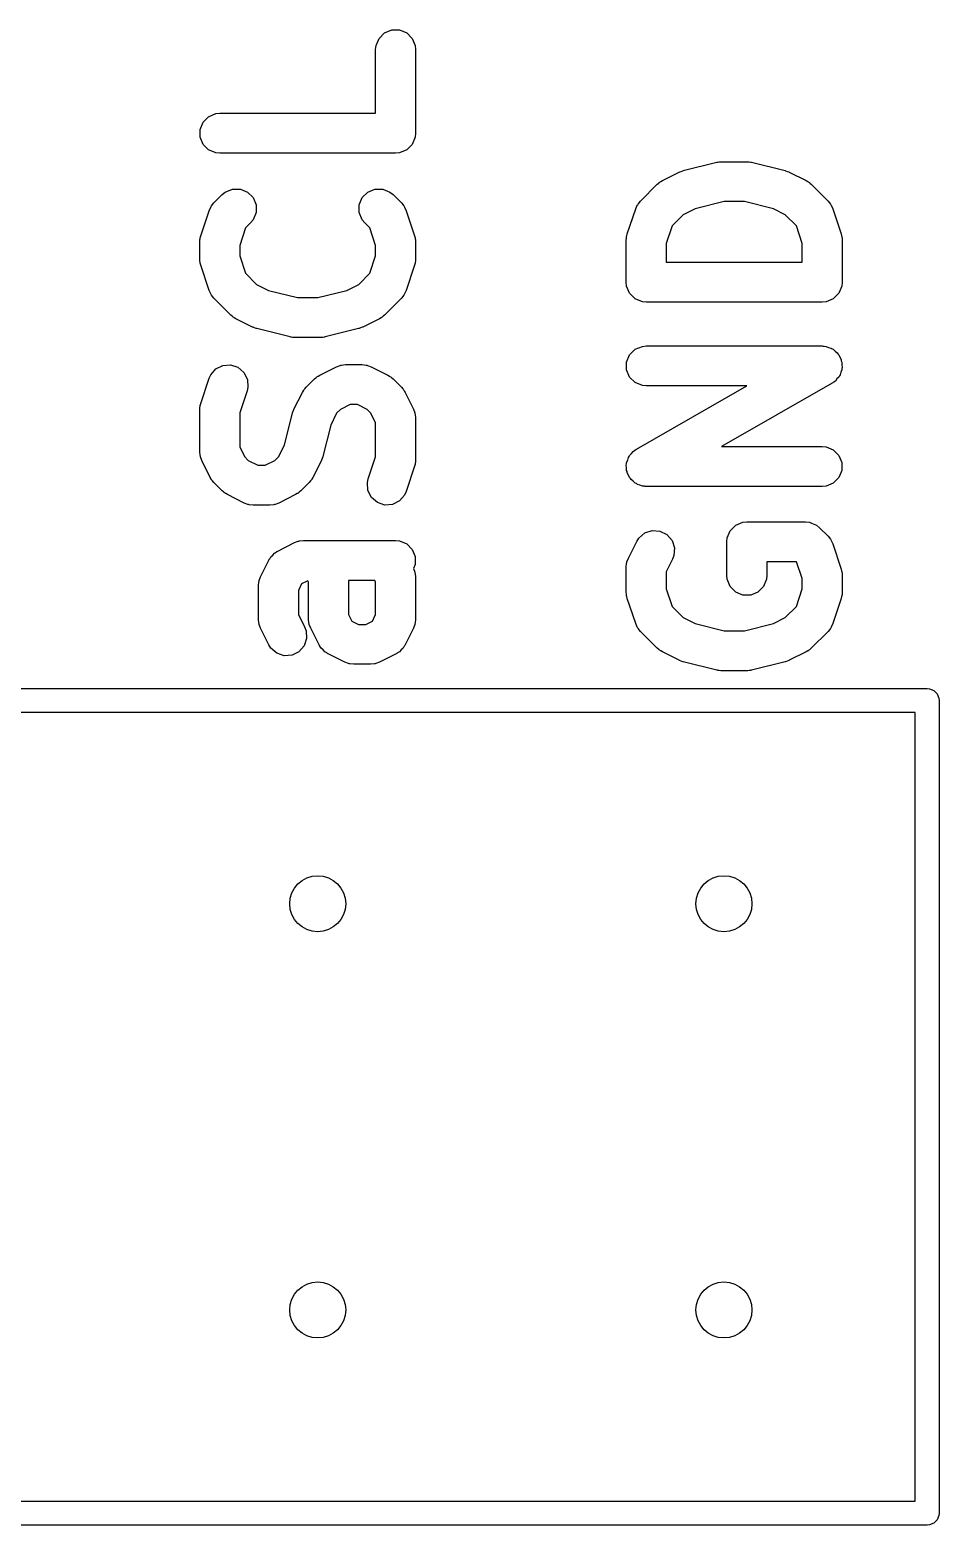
# Model space of a CAD drawing. Header units: inches. Extents: x -2.18 to 1.75, y 0.48 to 2.79.
# Drawn here: x -0.9408 to -0.717, y 0.482 to 0.8501 of the extents above; entities that cross this region are included whole.
import ezdxf

# ---------------------------------------------------------------- set-up
doc = ezdxf.new("R2010")
doc.units = ezdxf.units.IN
doc.header["$MEASUREMENT"] = 0
doc.layers.add('BLACK', color=250, linetype='CONTINUOUS')

msp = doc.modelspace()

# ---------------------------------------------------------------- linework, layer by layer
at = {"layer": 'BLACK', "linetype": 'CONTINUOUS'}
for p, q in [((-0.85564, 0.84623), (-0.8549, 0.84801)), ((-0.8549, 0.84801), (-0.85355, 0.84936)), ((-0.85355, 0.84936), (-0.85177, 0.8501)), ((-0.85177, 0.8501), (-0.84985, 0.8501)), ((-0.84985, 0.8501), (-0.84808, 0.84936)), ((-0.84808, 0.84936), (-0.84672, 0.84801)), ((-0.84672, 0.84801), (-0.84599, 0.84623)), ((-0.85573, 0.84527), (-0.85564, 0.84623)), ((-0.85573, 0.82957), (-0.85573, 0.84527)), ((-0.84599, 0.84623), (-0.84589, 0.84527)), ((-0.84589, 0.84527), (-0.84589, 0.82465)), ((-0.89821, 0.82738), (-0.89685, 0.82874)), ((-0.89685, 0.82874), (-0.89508, 0.82948)), ((-0.89508, 0.82948), (-0.89412, 0.82957)), ((-0.89412, 0.82957), (-0.85573, 0.82957)), ((-0.89895, 0.82561), (-0.89821, 0.82738)), ((-0.89895, 0.82369), (-0.89895, 0.82561)), ((-0.84589, 0.82465), (-0.84599, 0.82369)), ((-0.89821, 0.82192), (-0.89895, 0.82369)), ((-0.89685, 0.82056), (-0.89821, 0.82192)), ((-0.84672, 0.82192), (-0.84808, 0.82056)), ((-0.84599, 0.82369), (-0.84672, 0.82192)), ((-0.89508, 0.81982), (-0.89685, 0.82056)), ((-0.89412, 0.81973), (-0.89508, 0.81982)), ((-0.85081, 0.81973), (-0.89412, 0.81973)), ((-0.84985, 0.81982), (-0.85081, 0.81973)), ((-0.84808, 0.82056), (-0.84985, 0.81982)), ((-0.78, 0.81545), (-0.77175, 0.81752)), ((-0.77175, 0.81752), (-0.77159, 0.81754)), ((-0.77159, 0.81754), (-0.77152, 0.81757)), ((-0.77152, 0.81757), (-0.77116, 0.81761)), ((-0.77116, 0.81761), (-0.7708, 0.81766)), ((-0.7708, 0.81766), (-0.77073, 0.81765)), ((-0.77073, 0.81765), (-0.77056, 0.81766)), ((-0.77056, 0.81766), (-0.76437, 0.81766)), ((-0.76437, 0.81766), (-0.7642, 0.81765)), ((-0.7642, 0.81765), (-0.76413, 0.81766)), ((-0.76413, 0.81766), (-0.76377, 0.81761)), ((-0.76377, 0.81761), (-0.76341, 0.81757)), ((-0.76341, 0.81757), (-0.76334, 0.81754)), ((-0.76334, 0.81754), (-0.76318, 0.81752)), ((-0.76318, 0.81752), (-0.75493, 0.81545)), ((-0.78513, 0.81302), (-0.78101, 0.81508)), ((-0.78101, 0.81508), (-0.78094, 0.81511)), ((-0.78094, 0.81511), (-0.78091, 0.81513)), ((-0.78091, 0.81513), (-0.78051, 0.81527)), ((-0.78051, 0.81527), (-0.78011, 0.81543)), ((-0.78011, 0.81543), (-0.78007, 0.81543)), ((-0.78007, 0.81543), (-0.78, 0.81545)), ((-0.75493, 0.81545), (-0.75486, 0.81543)), ((-0.75486, 0.81543), (-0.75482, 0.81543)), ((-0.75482, 0.81543), (-0.75442, 0.81527)), ((-0.75442, 0.81527), (-0.75402, 0.81513)), ((-0.75402, 0.81513), (-0.75399, 0.81511)), ((-0.75399, 0.81511), (-0.75392, 0.81508)), ((-0.75392, 0.81508), (-0.7498, 0.81302)), ((-0.89347, 0.80957), (-0.89273, 0.81018)), ((-0.89273, 0.81018), (-0.89095, 0.81092)), ((-0.89095, 0.81092), (-0.88903, 0.81092)), ((-0.88903, 0.81092), (-0.88726, 0.81018)), ((-0.88726, 0.81018), (-0.8859, 0.80882)), ((-0.85903, 0.80882), (-0.85767, 0.81018)), ((-0.85767, 0.81018), (-0.8559, 0.81092)), ((-0.8559, 0.81092), (-0.85398, 0.81092)), ((-0.85398, 0.81092), (-0.8522, 0.81018)), ((-0.8522, 0.81018), (-0.85146, 0.80957)), ((-0.79054, 0.80797), (-0.78641, 0.8121)), ((-0.78641, 0.8121), (-0.78603, 0.81241)), ((-0.78603, 0.81241), (-0.78595, 0.81251)), ((-0.78595, 0.81251), (-0.7858, 0.8126)), ((-0.7858, 0.8126), (-0.78567, 0.81271)), ((-0.78567, 0.81271), (-0.78555, 0.81276)), ((-0.78555, 0.81276), (-0.78513, 0.81302)), ((-0.7498, 0.81302), (-0.74938, 0.81276)), ((-0.74938, 0.81276), (-0.74926, 0.81271)), ((-0.74926, 0.81271), (-0.74913, 0.8126)), ((-0.74913, 0.8126), (-0.74898, 0.81251)), ((-0.74898, 0.81251), (-0.7489, 0.81241)), ((-0.7489, 0.81241), (-0.74852, 0.8121)), ((-0.74852, 0.8121), (-0.74439, 0.80797)), ((-0.89673, 0.80558), (-0.89633, 0.80646)), ((-0.89633, 0.80646), (-0.89622, 0.8066)), ((-0.89622, 0.8066), (-0.89615, 0.80676)), ((-0.89615, 0.80676), (-0.89554, 0.80751)), ((-0.89554, 0.80751), (-0.89347, 0.80957)), ((-0.8859, 0.80882), (-0.88517, 0.80705)), ((-0.88517, 0.80705), (-0.88517, 0.80513)), ((-0.85976, 0.80705), (-0.85903, 0.80882)), ((-0.85976, 0.80513), (-0.85976, 0.80705)), ((-0.85146, 0.80957), (-0.84939, 0.80751)), ((-0.84939, 0.80751), (-0.84878, 0.80676)), ((-0.84878, 0.80676), (-0.84871, 0.8066)), ((-0.84871, 0.8066), (-0.8486, 0.80646)), ((-0.8486, 0.80646), (-0.84821, 0.80558)), ((-0.79379, 0.79986), (-0.79173, 0.80605)), ((-0.79173, 0.80605), (-0.79133, 0.80693)), ((-0.79133, 0.80693), (-0.79122, 0.80706)), ((-0.79122, 0.80706), (-0.79115, 0.80723)), ((-0.79115, 0.80723), (-0.79054, 0.80797)), ((-0.77709, 0.80604), (-0.78002, 0.80457)), ((-0.76995, 0.80782), (-0.77709, 0.80604)), ((-0.76498, 0.80782), (-0.76995, 0.80782)), ((-0.75784, 0.80604), (-0.76498, 0.80782)), ((-0.75491, 0.80457), (-0.75784, 0.80604)), ((-0.74439, 0.80797), (-0.74378, 0.80723)), ((-0.74378, 0.80723), (-0.74371, 0.80706)), ((-0.74371, 0.80706), (-0.7436, 0.80693)), ((-0.7436, 0.80693), (-0.74321, 0.80605)), ((-0.74321, 0.80605), (-0.74114, 0.79986)), ((-0.89879, 0.7994), (-0.89673, 0.80558)), ((-0.88651, 0.80261), (-0.88776, 0.80137)), ((-0.8859, 0.80336), (-0.88651, 0.80261)), ((-0.88517, 0.80513), (-0.8859, 0.80336)), ((-0.85903, 0.80336), (-0.85976, 0.80513)), ((-0.85842, 0.80261), (-0.85903, 0.80336)), ((-0.85718, 0.80137), (-0.85842, 0.80261)), ((-0.84821, 0.80558), (-0.84614, 0.7994)), ((-0.78002, 0.80457), (-0.78276, 0.80184)), ((-0.75218, 0.80184), (-0.75491, 0.80457)), ((-0.89896, 0.79863), (-0.89895, 0.7988)), ((-0.89895, 0.7988), (-0.8989, 0.79892)), ((-0.8989, 0.79892), (-0.89879, 0.7994)), ((-0.88776, 0.80137), (-0.8892, 0.79704)), ((-0.85573, 0.79704), (-0.85718, 0.80137)), ((-0.84614, 0.7994), (-0.84603, 0.79892)), ((-0.84603, 0.79892), (-0.84599, 0.7988)), ((-0.84599, 0.7988), (-0.84597, 0.79863)), ((-0.79404, 0.79831), (-0.79399, 0.79879)), ((-0.794, 0.79892), (-0.79396, 0.79909)), ((-0.79399, 0.79879), (-0.794, 0.79892)), ((-0.79396, 0.79909), (-0.79395, 0.79927)), ((-0.79395, 0.79927), (-0.7939, 0.79939)), ((-0.7939, 0.79939), (-0.79379, 0.79986)), ((-0.78276, 0.80184), (-0.7842, 0.79751)), ((-0.75073, 0.79751), (-0.75218, 0.80184)), ((-0.74114, 0.79986), (-0.74103, 0.79939)), ((-0.74103, 0.79939), (-0.74099, 0.79927)), ((-0.74099, 0.79927), (-0.74097, 0.79909)), ((-0.74097, 0.79909), (-0.74093, 0.79892)), ((-0.74093, 0.79892), (-0.74094, 0.79879)), ((-0.74094, 0.79879), (-0.74089, 0.79831)), ((-0.89904, 0.79784), (-0.89899, 0.79833)), ((-0.89904, 0.79372), (-0.89904, 0.79784)), ((-0.899, 0.79846), (-0.89896, 0.79863)), ((-0.89899, 0.79833), (-0.899, 0.79846)), ((-0.8892, 0.79704), (-0.8892, 0.79451)), ((-0.85573, 0.79451), (-0.85573, 0.79704)), ((-0.84597, 0.79863), (-0.84593, 0.79846)), ((-0.84593, 0.79846), (-0.84594, 0.79833)), ((-0.84594, 0.79833), (-0.84589, 0.79784)), ((-0.84589, 0.79784), (-0.84589, 0.79372)), ((-0.79404, 0.788), (-0.79404, 0.79831)), ((-0.7842, 0.79751), (-0.7842, 0.79292)), ((-0.75073, 0.79292), (-0.75073, 0.79751)), ((-0.74089, 0.79831), (-0.74089, 0.788)), ((-0.89899, 0.79323), (-0.89904, 0.79372)), ((-0.899, 0.7931), (-0.89899, 0.79323)), ((-0.89896, 0.79293), (-0.899, 0.7931)), ((-0.89895, 0.79276), (-0.89896, 0.79293)), ((-0.8989, 0.79264), (-0.89895, 0.79276)), ((-0.89879, 0.79216), (-0.8989, 0.79264)), ((-0.89673, 0.78597), (-0.89879, 0.79216)), ((-0.8892, 0.79451), (-0.88776, 0.79019)), ((-0.85718, 0.79019), (-0.85573, 0.79451)), ((-0.84614, 0.79216), (-0.84821, 0.78597)), ((-0.84603, 0.79264), (-0.84614, 0.79216)), ((-0.84599, 0.79276), (-0.84603, 0.79264)), ((-0.84597, 0.79293), (-0.84599, 0.79276)), ((-0.84593, 0.7931), (-0.84597, 0.79293)), ((-0.84589, 0.79372), (-0.84594, 0.79323)), ((-0.84594, 0.79323), (-0.84593, 0.7931)), ((-0.7842, 0.79292), (-0.75073, 0.79292)), ((-0.88776, 0.79019), (-0.88502, 0.78745)), ((-0.85991, 0.78745), (-0.85718, 0.79019)), ((-0.79395, 0.78704), (-0.79404, 0.788)), ((-0.74089, 0.788), (-0.74099, 0.78704)), ((-0.89633, 0.78509), (-0.89673, 0.78597)), ((-0.89622, 0.78496), (-0.89633, 0.78509)), ((-0.89615, 0.7848), (-0.89622, 0.78496)), ((-0.89554, 0.78405), (-0.89615, 0.7848)), ((-0.89141, 0.77992), (-0.89554, 0.78405)), ((-0.88502, 0.78745), (-0.88209, 0.78599)), ((-0.88209, 0.78599), (-0.87495, 0.7842)), ((-0.87495, 0.7842), (-0.86998, 0.7842)), ((-0.86998, 0.7842), (-0.86284, 0.78599)), ((-0.86284, 0.78599), (-0.85991, 0.78745)), ((-0.84939, 0.78405), (-0.85352, 0.77992)), ((-0.84878, 0.7848), (-0.84939, 0.78405)), ((-0.84871, 0.78496), (-0.84878, 0.7848)), ((-0.8486, 0.78509), (-0.84871, 0.78496)), ((-0.84821, 0.78597), (-0.8486, 0.78509)), ((-0.79321, 0.78526), (-0.79395, 0.78704)), ((-0.79185, 0.7839), (-0.79321, 0.78526)), ((-0.74172, 0.78526), (-0.74308, 0.7839)), ((-0.74099, 0.78704), (-0.74172, 0.78526)), ((-0.79008, 0.78317), (-0.79185, 0.7839)), ((-0.78912, 0.78307), (-0.79008, 0.78317)), ((-0.74581, 0.78307), (-0.78912, 0.78307)), ((-0.74485, 0.78317), (-0.74581, 0.78307)), ((-0.74308, 0.7839), (-0.74485, 0.78317)), ((-0.89103, 0.77962), (-0.89141, 0.77992)), ((-0.89095, 0.77952), (-0.89103, 0.77962)), ((-0.8908, 0.77942), (-0.89095, 0.77952)), ((-0.89067, 0.77931), (-0.8908, 0.77942)), ((-0.89055, 0.77926), (-0.89067, 0.77931)), ((-0.89013, 0.779), (-0.89055, 0.77926)), ((-0.88601, 0.77694), (-0.89013, 0.779)), ((-0.88594, 0.77691), (-0.88601, 0.77694)), ((-0.88591, 0.77689), (-0.88594, 0.77691)), ((-0.88551, 0.77675), (-0.88591, 0.77689)), ((-0.88511, 0.7766), (-0.88551, 0.77675)), ((-0.88507, 0.77659), (-0.88511, 0.7766)), ((-0.885, 0.77657), (-0.88507, 0.77659)), ((-0.85986, 0.77659), (-0.85993, 0.77657)), ((-0.85982, 0.7766), (-0.85986, 0.77659)), ((-0.85942, 0.77675), (-0.85982, 0.7766)), ((-0.85902, 0.77689), (-0.85942, 0.77675)), ((-0.85899, 0.77691), (-0.85902, 0.77689)), ((-0.85892, 0.77694), (-0.85899, 0.77691)), ((-0.8548, 0.779), (-0.85892, 0.77694)), ((-0.85438, 0.77926), (-0.8548, 0.779)), ((-0.85426, 0.77931), (-0.85438, 0.77926)), ((-0.85413, 0.77942), (-0.85426, 0.77931)), ((-0.85398, 0.77952), (-0.85413, 0.77942)), ((-0.8539, 0.77962), (-0.85398, 0.77952)), ((-0.85352, 0.77992), (-0.8539, 0.77962)), ((-0.87675, 0.77451), (-0.885, 0.77657)), ((-0.87659, 0.77448), (-0.87675, 0.77451)), ((-0.87652, 0.77445), (-0.87659, 0.77448)), ((-0.87616, 0.77442), (-0.87652, 0.77445)), ((-0.8758, 0.77436), (-0.87616, 0.77442)), ((-0.87573, 0.77438), (-0.8758, 0.77436)), ((-0.87556, 0.77436), (-0.87573, 0.77438)), ((-0.86937, 0.77436), (-0.87556, 0.77436)), ((-0.8692, 0.77438), (-0.86937, 0.77436)), ((-0.86913, 0.77436), (-0.8692, 0.77438)), ((-0.86877, 0.77442), (-0.86913, 0.77436)), ((-0.86841, 0.77445), (-0.86877, 0.77442)), ((-0.86834, 0.77448), (-0.86841, 0.77445)), ((-0.86818, 0.77451), (-0.86834, 0.77448)), ((-0.85993, 0.77657), (-0.86818, 0.77451)), ((-0.79395, 0.76833), (-0.79321, 0.77011)), ((-0.79321, 0.77011), (-0.79185, 0.77147)), ((-0.79185, 0.77147), (-0.79008, 0.7722)), ((-0.79008, 0.7722), (-0.78912, 0.77229)), ((-0.78912, 0.77229), (-0.74581, 0.77229)), ((-0.74581, 0.77229), (-0.74556, 0.77227)), ((-0.74556, 0.77227), (-0.74547, 0.77228)), ((-0.74547, 0.77228), (-0.74534, 0.77225)), ((-0.74534, 0.77225), (-0.74485, 0.7722)), ((-0.74485, 0.7722), (-0.74425, 0.77195)), ((-0.74425, 0.77195), (-0.74362, 0.77178)), ((-0.74362, 0.77178), (-0.74337, 0.77159)), ((-0.74337, 0.77159), (-0.74308, 0.77147)), ((-0.74308, 0.77147), (-0.74261, 0.771)), ((-0.74261, 0.771), (-0.7421, 0.7706)), ((-0.7421, 0.7706), (-0.74194, 0.77033)), ((-0.74194, 0.77033), (-0.74172, 0.77011)), ((-0.74172, 0.77011), (-0.74147, 0.7695)), ((-0.74147, 0.7695), (-0.74114, 0.76893)), ((-0.89633, 0.76522), (-0.89507, 0.76667)), ((-0.89507, 0.76667), (-0.89336, 0.76753)), ((-0.89336, 0.76753), (-0.89144, 0.76766)), ((-0.89144, 0.76766), (-0.88962, 0.76706)), ((-0.88962, 0.76706), (-0.88817, 0.7658)), ((-0.88817, 0.7658), (-0.88731, 0.76408)), ((-0.86951, 0.76512), (-0.86539, 0.76718)), ((-0.86539, 0.76718), (-0.86449, 0.76753)), ((-0.86449, 0.76753), (-0.86431, 0.76754)), ((-0.86431, 0.76754), (-0.86415, 0.76761)), ((-0.86415, 0.76761), (-0.86319, 0.7677)), ((-0.86319, 0.7677), (-0.85906, 0.7677)), ((-0.85906, 0.7677), (-0.8581, 0.76761)), ((-0.8581, 0.76761), (-0.85794, 0.76754)), ((-0.85794, 0.76754), (-0.85776, 0.76753)), ((-0.85776, 0.76753), (-0.85686, 0.76718)), ((-0.85686, 0.76718), (-0.85274, 0.76512)), ((-0.79395, 0.76641), (-0.79395, 0.76833)), ((-0.79321, 0.76464), (-0.79395, 0.76641)), ((-0.74124, 0.76581), (-0.74141, 0.76518)), ((-0.74099, 0.76641), (-0.74124, 0.76581)), ((-0.74114, 0.76893), (-0.74111, 0.76862)), ((-0.74111, 0.76862), (-0.74099, 0.76833)), ((-0.74099, 0.76833), (-0.74099, 0.76768)), ((-0.74099, 0.76768), (-0.7409, 0.76703)), ((-0.7409, 0.76703), (-0.74099, 0.76673)), ((-0.74099, 0.76673), (-0.74099, 0.76641)), ((-0.89879, 0.75815), (-0.89673, 0.76434)), ((-0.89673, 0.76434), (-0.89633, 0.76522)), ((-0.88717, 0.76217), (-0.88739, 0.76123)), ((-0.88731, 0.76408), (-0.88717, 0.76217)), ((-0.87316, 0.76176), (-0.87285, 0.76214)), ((-0.87285, 0.76214), (-0.87079, 0.7642)), ((-0.87079, 0.7642), (-0.87041, 0.76451)), ((-0.87041, 0.76451), (-0.87033, 0.76461)), ((-0.87033, 0.76461), (-0.87018, 0.7647)), ((-0.87018, 0.7647), (-0.87004, 0.76481)), ((-0.87004, 0.76481), (-0.86992, 0.76486)), ((-0.86992, 0.76486), (-0.86951, 0.76512)), ((-0.85274, 0.76512), (-0.85232, 0.76486)), ((-0.85232, 0.76486), (-0.8522, 0.76481)), ((-0.8522, 0.76481), (-0.85207, 0.7647)), ((-0.85207, 0.7647), (-0.85192, 0.76461)), ((-0.85192, 0.76461), (-0.85183, 0.76451)), ((-0.85183, 0.76451), (-0.85146, 0.7642)), ((-0.85146, 0.7642), (-0.84939, 0.76214)), ((-0.84939, 0.76214), (-0.84908, 0.76176)), ((-0.79185, 0.76328), (-0.79321, 0.76464)), ((-0.79008, 0.76255), (-0.79185, 0.76328)), ((-0.79156, 0.7469), (-0.76434, 0.76245)), ((-0.78912, 0.76245), (-0.79008, 0.76255)), ((-0.76434, 0.76245), (-0.78912, 0.76245)), ((-0.74337, 0.7631), (-0.77059, 0.74755)), ((-0.74317, 0.76324), (-0.74337, 0.7631)), ((-0.74308, 0.76328), (-0.74317, 0.76324)), ((-0.74299, 0.76337), (-0.74308, 0.76328)), ((-0.74258, 0.76366), (-0.74299, 0.76337)), ((-0.74218, 0.76418), (-0.74258, 0.76366)), ((-0.74172, 0.76464), (-0.74218, 0.76418)), ((-0.7416, 0.76493), (-0.74172, 0.76464)), ((-0.74141, 0.76518), (-0.7416, 0.76493)), ((-0.88739, 0.76123), (-0.8892, 0.7558)), ((-0.87584, 0.75673), (-0.87377, 0.76086)), ((-0.87377, 0.76086), (-0.87351, 0.76127)), ((-0.87351, 0.76127), (-0.87346, 0.76139)), ((-0.87346, 0.76139), (-0.87335, 0.76153)), ((-0.87335, 0.76153), (-0.87326, 0.76167)), ((-0.87326, 0.76167), (-0.87316, 0.76176)), ((-0.84908, 0.76176), (-0.84899, 0.76167)), ((-0.84899, 0.76167), (-0.84889, 0.76153)), ((-0.84889, 0.76153), (-0.84878, 0.76139)), ((-0.84878, 0.76139), (-0.84873, 0.76127)), ((-0.84873, 0.76127), (-0.84847, 0.76086)), ((-0.84847, 0.76086), (-0.84641, 0.75673)), ((-0.89904, 0.7566), (-0.89899, 0.75708)), ((-0.89904, 0.74628), (-0.89904, 0.7566)), ((-0.899, 0.75721), (-0.89896, 0.75738)), ((-0.89899, 0.75708), (-0.899, 0.75721)), ((-0.89896, 0.75738), (-0.89895, 0.75756)), ((-0.89895, 0.75756), (-0.8989, 0.75768)), ((-0.8989, 0.75768), (-0.89879, 0.75815)), ((-0.8892, 0.7558), (-0.8892, 0.74745)), ((-0.87814, 0.748), (-0.87621, 0.75573)), ((-0.87621, 0.75573), (-0.87618, 0.7558)), ((-0.87618, 0.75583), (-0.87603, 0.75623)), ((-0.87618, 0.7558), (-0.87618, 0.75583)), ((-0.87603, 0.75623), (-0.87588, 0.75664)), ((-0.87588, 0.75664), (-0.87586, 0.75666)), ((-0.87586, 0.75666), (-0.87584, 0.75673)), ((-0.86533, 0.75574), (-0.86679, 0.75282)), ((-0.86439, 0.75668), (-0.86533, 0.75574)), ((-0.86202, 0.75786), (-0.86439, 0.75668)), ((-0.86022, 0.75786), (-0.86202, 0.75786)), ((-0.85785, 0.75668), (-0.86022, 0.75786)), ((-0.85692, 0.75574), (-0.85785, 0.75668)), ((-0.85573, 0.75337), (-0.85692, 0.75574)), ((-0.84641, 0.75673), (-0.84607, 0.75583)), ((-0.84607, 0.75583), (-0.84605, 0.75566)), ((-0.84605, 0.75566), (-0.84599, 0.75549)), ((-0.84599, 0.75549), (-0.84589, 0.75453)), ((-0.84589, 0.75453), (-0.84589, 0.74422)), ((-0.86679, 0.75282), (-0.86872, 0.74509)), ((-0.85573, 0.74502), (-0.85573, 0.75337)), ((-0.8892, 0.74745), (-0.88801, 0.74507)), ((-0.8796, 0.74507), (-0.87814, 0.748)), ((-0.77059, 0.74755), (-0.74581, 0.74755)), ((-0.74581, 0.74755), (-0.74485, 0.74745)), ((-0.74485, 0.74745), (-0.74308, 0.74672)), ((-0.89895, 0.74532), (-0.89904, 0.74628)), ((-0.89888, 0.74516), (-0.89895, 0.74532)), ((-0.89887, 0.74498), (-0.89888, 0.74516)), ((-0.89852, 0.74408), (-0.89887, 0.74498)), ((-0.89646, 0.73996), (-0.89852, 0.74408)), ((-0.88801, 0.74507), (-0.88708, 0.74414)), ((-0.88708, 0.74414), (-0.88471, 0.74296)), ((-0.88291, 0.74296), (-0.88054, 0.74414)), ((-0.88054, 0.74414), (-0.8796, 0.74507)), ((-0.86909, 0.74408), (-0.87116, 0.73996)), ((-0.86907, 0.74415), (-0.86909, 0.74408)), ((-0.86905, 0.74418), (-0.86907, 0.74415)), ((-0.8689, 0.74458), (-0.86905, 0.74418)), ((-0.86875, 0.74498), (-0.8689, 0.74458)), ((-0.86872, 0.74509), (-0.86875, 0.74502)), ((-0.86875, 0.74502), (-0.86875, 0.74498)), ((-0.85754, 0.73959), (-0.85573, 0.74502)), ((-0.84593, 0.74361), (-0.84597, 0.74344)), ((-0.84589, 0.74422), (-0.84594, 0.74374)), ((-0.84594, 0.74374), (-0.84593, 0.74361)), ((-0.79395, 0.74359), (-0.7937, 0.74419)), ((-0.79395, 0.74327), (-0.79395, 0.74359)), ((-0.7937, 0.74419), (-0.79352, 0.74482)), ((-0.79352, 0.74482), (-0.79333, 0.74507)), ((-0.79333, 0.74507), (-0.79321, 0.74536)), ((-0.79321, 0.74536), (-0.79275, 0.74582)), ((-0.79275, 0.74582), (-0.79235, 0.74634)), ((-0.79235, 0.74634), (-0.79194, 0.74663)), ((-0.79194, 0.74663), (-0.79185, 0.74672)), ((-0.79185, 0.74672), (-0.79176, 0.74676)), ((-0.79176, 0.74676), (-0.79156, 0.7469)), ((-0.74308, 0.74672), (-0.74172, 0.74536)), ((-0.74172, 0.74536), (-0.74099, 0.74359)), ((-0.74099, 0.74359), (-0.74099, 0.74167)), ((-0.8962, 0.73955), (-0.89646, 0.73996)), ((-0.88471, 0.74296), (-0.88291, 0.74296)), ((-0.87116, 0.73996), (-0.87142, 0.73955)), ((-0.84614, 0.74267), (-0.84821, 0.73648)), ((-0.84603, 0.74314), (-0.84614, 0.74267)), ((-0.84599, 0.74326), (-0.84603, 0.74314)), ((-0.84597, 0.74344), (-0.84599, 0.74326)), ((-0.79403, 0.74297), (-0.79395, 0.74327)), ((-0.79395, 0.74232), (-0.79403, 0.74297)), ((-0.79395, 0.74167), (-0.79395, 0.74232)), ((-0.79383, 0.74138), (-0.79395, 0.74167)), ((-0.79379, 0.74107), (-0.79383, 0.74138)), ((-0.79346, 0.7405), (-0.79379, 0.74107)), ((-0.79321, 0.73989), (-0.79346, 0.7405)), ((-0.79299, 0.73967), (-0.79321, 0.73989)), ((-0.74172, 0.73989), (-0.74308, 0.73853)), ((-0.74099, 0.74167), (-0.74172, 0.73989)), ((-0.89615, 0.73943), (-0.8962, 0.73955)), ((-0.89604, 0.73929), (-0.89615, 0.73943)), ((-0.89594, 0.73914), (-0.89604, 0.73929)), ((-0.89585, 0.73906), (-0.89594, 0.73914)), ((-0.89554, 0.73868), (-0.89585, 0.73906)), ((-0.89347, 0.73662), (-0.89554, 0.73868)), ((-0.8931, 0.73631), (-0.89347, 0.73662)), ((-0.89301, 0.73621), (-0.8931, 0.73631)), ((-0.89286, 0.73612), (-0.89301, 0.73621)), ((-0.89273, 0.73601), (-0.89286, 0.73612)), ((-0.87475, 0.73612), (-0.87489, 0.73601)), ((-0.8746, 0.73621), (-0.87475, 0.73612)), ((-0.87452, 0.73631), (-0.8746, 0.73621)), ((-0.87414, 0.73662), (-0.87452, 0.73631)), ((-0.87208, 0.73868), (-0.87414, 0.73662)), ((-0.87177, 0.73906), (-0.87208, 0.73868)), ((-0.87167, 0.73914), (-0.87177, 0.73906)), ((-0.87158, 0.73929), (-0.87167, 0.73914)), ((-0.87147, 0.73943), (-0.87158, 0.73929)), ((-0.87142, 0.73955), (-0.87147, 0.73943)), ((-0.85776, 0.73865), (-0.85754, 0.73959)), ((-0.85762, 0.73674), (-0.85776, 0.73865)), ((-0.85676, 0.73502), (-0.85762, 0.73674)), ((-0.84821, 0.73648), (-0.8486, 0.7356)), ((-0.79283, 0.7394), (-0.79299, 0.73967)), ((-0.79232, 0.739), (-0.79283, 0.7394)), ((-0.79185, 0.73853), (-0.79232, 0.739)), ((-0.79156, 0.73841), (-0.79185, 0.73853)), ((-0.79132, 0.73822), (-0.79156, 0.73841)), ((-0.79068, 0.73805), (-0.79132, 0.73822)), ((-0.79008, 0.7378), (-0.79068, 0.73805)), ((-0.78959, 0.73775), (-0.79008, 0.7378)), ((-0.78946, 0.73772), (-0.78959, 0.73775)), ((-0.78937, 0.73773), (-0.78946, 0.73772)), ((-0.78912, 0.73771), (-0.78937, 0.73773)), ((-0.74581, 0.73771), (-0.78912, 0.73771)), ((-0.74485, 0.7378), (-0.74581, 0.73771)), ((-0.74308, 0.73853), (-0.74485, 0.7378)), ((-0.89261, 0.73596), (-0.89273, 0.73601)), ((-0.8922, 0.7357), (-0.89261, 0.73596)), ((-0.88807, 0.73363), (-0.8922, 0.7357)), ((-0.88717, 0.73329), (-0.88807, 0.73363)), ((-0.88699, 0.73328), (-0.88717, 0.73329)), ((-0.88683, 0.73321), (-0.88699, 0.73328)), ((-0.88587, 0.73311), (-0.88683, 0.73321)), ((-0.88175, 0.73311), (-0.88587, 0.73311)), ((-0.88079, 0.73321), (-0.88175, 0.73311)), ((-0.88062, 0.73328), (-0.88079, 0.73321)), ((-0.88045, 0.73329), (-0.88062, 0.73328)), ((-0.87954, 0.73363), (-0.88045, 0.73329)), ((-0.87542, 0.7357), (-0.87954, 0.73363)), ((-0.87501, 0.73596), (-0.87542, 0.7357)), ((-0.87489, 0.73601), (-0.87501, 0.73596)), ((-0.85531, 0.73376), (-0.85676, 0.73502)), ((-0.85349, 0.73315), (-0.85531, 0.73376)), ((-0.85157, 0.73329), (-0.85349, 0.73315)), ((-0.84986, 0.73415), (-0.85157, 0.73329)), ((-0.8486, 0.7356), (-0.84986, 0.73415)), ((-0.76711, 0.72816), (-0.76533, 0.72889)), ((-0.76533, 0.72889), (-0.76437, 0.72899)), ((-0.76437, 0.72899), (-0.74994, 0.72899)), ((-0.74994, 0.72899), (-0.74898, 0.72889)), ((-0.74898, 0.72889), (-0.74898, 0.72889)), ((-0.74898, 0.72889), (-0.74846, 0.72868)), ((-0.79094, 0.72502), (-0.78949, 0.72628)), ((-0.78949, 0.72628), (-0.78767, 0.72689)), ((-0.78767, 0.72689), (-0.78576, 0.72675)), ((-0.78576, 0.72675), (-0.78404, 0.72589)), ((-0.78404, 0.72589), (-0.78278, 0.72444)), ((-0.7692, 0.72503), (-0.76846, 0.7268)), ((-0.76846, 0.7268), (-0.76711, 0.72816)), ((-0.74846, 0.72868), (-0.7472, 0.72816)), ((-0.7472, 0.72816), (-0.7472, 0.72816)), ((-0.7472, 0.72816), (-0.74646, 0.72755)), ((-0.74646, 0.72755), (-0.74439, 0.72548)), ((-0.74439, 0.72548), (-0.74378, 0.72474)), ((-0.88064, 0.7213), (-0.88015, 0.72161)), ((-0.88015, 0.72161), (-0.88006, 0.72169)), ((-0.88006, 0.72169), (-0.87998, 0.72171)), ((-0.87998, 0.72171), (-0.87982, 0.72181)), ((-0.87982, 0.72181), (-0.8757, 0.72388)), ((-0.8757, 0.72388), (-0.8748, 0.72422)), ((-0.8748, 0.72422), (-0.87462, 0.72423)), ((-0.87462, 0.72423), (-0.87446, 0.7243)), ((-0.87446, 0.7243), (-0.8735, 0.7244)), ((-0.8735, 0.7244), (-0.85081, 0.7244)), ((-0.85081, 0.7244), (-0.84985, 0.7243)), ((-0.84985, 0.7243), (-0.84808, 0.72357)), ((-0.84808, 0.72357), (-0.84672, 0.72221)), ((-0.84672, 0.72221), (-0.84599, 0.72044)), ((-0.79352, 0.72008), (-0.79146, 0.7242)), ((-0.79146, 0.7242), (-0.79094, 0.72502)), ((-0.78278, 0.72444), (-0.78217, 0.72262)), ((-0.78217, 0.72262), (-0.78231, 0.7207)), ((-0.76929, 0.72407), (-0.7692, 0.72503)), ((-0.76929, 0.71582), (-0.76929, 0.72407)), ((-0.74378, 0.72474), (-0.74371, 0.72457)), ((-0.74371, 0.72457), (-0.7436, 0.72444)), ((-0.7436, 0.72444), (-0.74321, 0.72356)), ((-0.74321, 0.72356), (-0.74114, 0.71737)), ((-0.88408, 0.71549), (-0.88202, 0.71961)), ((-0.88202, 0.71961), (-0.88192, 0.71977)), ((-0.88192, 0.71977), (-0.8819, 0.71985)), ((-0.8819, 0.71985), (-0.88181, 0.71994)), ((-0.88181, 0.71994), (-0.88151, 0.72043)), ((-0.88151, 0.72043), (-0.88104, 0.72083)), ((-0.88104, 0.72083), (-0.88064, 0.7213)), ((-0.84599, 0.71852), (-0.8464, 0.71752)), ((-0.84599, 0.72044), (-0.84599, 0.71852)), ((-0.79404, 0.71788), (-0.79395, 0.71884)), ((-0.79404, 0.71169), (-0.79404, 0.71788)), ((-0.79395, 0.71884), (-0.79388, 0.719)), ((-0.79388, 0.719), (-0.79387, 0.71918)), ((-0.79387, 0.71918), (-0.79352, 0.72008)), ((-0.78265, 0.7198), (-0.7842, 0.71672)), ((-0.78231, 0.7207), (-0.78265, 0.7198)), ((-0.75211, 0.71915), (-0.75945, 0.71915)), ((-0.75945, 0.71915), (-0.75945, 0.71582)), ((-0.75073, 0.71502), (-0.75211, 0.71915)), ((-0.8846, 0.71329), (-0.88451, 0.71425)), ((-0.88451, 0.71425), (-0.88444, 0.71441)), ((-0.88444, 0.71441), (-0.88443, 0.71459)), ((-0.88443, 0.71459), (-0.88408, 0.71549)), ((-0.8724, 0.71452), (-0.87395, 0.71374)), ((-0.87223, 0.71419), (-0.8724, 0.71452)), ((-0.87223, 0.70504), (-0.87223, 0.71419)), ((-0.85592, 0.71455), (-0.86239, 0.71455)), ((-0.86239, 0.71455), (-0.86239, 0.7062)), ((-0.85573, 0.71419), (-0.85592, 0.71455)), ((-0.85573, 0.7062), (-0.85573, 0.71419)), ((-0.8464, 0.71752), (-0.84607, 0.71665)), ((-0.84607, 0.71665), (-0.84605, 0.71647)), ((-0.84605, 0.71647), (-0.84599, 0.71631)), ((-0.84599, 0.71631), (-0.84589, 0.71535)), ((-0.84589, 0.71535), (-0.84589, 0.70504)), ((-0.7842, 0.71672), (-0.7842, 0.71249)), ((-0.7692, 0.71486), (-0.76929, 0.71582)), ((-0.76846, 0.71308), (-0.7692, 0.71486)), ((-0.75955, 0.71486), (-0.76028, 0.71308)), ((-0.75945, 0.71582), (-0.75955, 0.71486)), ((-0.75073, 0.71249), (-0.75073, 0.71502)), ((-0.74114, 0.71737), (-0.74103, 0.7169)), ((-0.74103, 0.7169), (-0.74099, 0.71678)), ((-0.74099, 0.71678), (-0.74097, 0.7166)), ((-0.74097, 0.7166), (-0.74093, 0.71643)), ((-0.74093, 0.71643), (-0.74094, 0.7163)), ((-0.74094, 0.7163), (-0.74089, 0.71582)), ((-0.74089, 0.71582), (-0.74089, 0.71169)), ((-0.8846, 0.70504), (-0.8846, 0.71329)), ((-0.87395, 0.71374), (-0.87476, 0.71213)), ((-0.87476, 0.71213), (-0.87476, 0.7062)), ((-0.79399, 0.71121), (-0.79404, 0.71169)), ((-0.794, 0.71108), (-0.79399, 0.71121)), ((-0.79396, 0.71091), (-0.794, 0.71108)), ((-0.79395, 0.71073), (-0.79396, 0.71091)), ((-0.7939, 0.71061), (-0.79395, 0.71073)), ((-0.79379, 0.71014), (-0.7939, 0.71061)), ((-0.7842, 0.71249), (-0.78276, 0.70816)), ((-0.76711, 0.71173), (-0.76846, 0.71308)), ((-0.76533, 0.71099), (-0.76711, 0.71173)), ((-0.76341, 0.71099), (-0.76533, 0.71099)), ((-0.76164, 0.71173), (-0.76341, 0.71099)), ((-0.76028, 0.71308), (-0.76164, 0.71173)), ((-0.75218, 0.70816), (-0.75073, 0.71249)), ((-0.74103, 0.71061), (-0.74114, 0.71014)), ((-0.74099, 0.71073), (-0.74103, 0.71061)), ((-0.74097, 0.71091), (-0.74099, 0.71073)), ((-0.74093, 0.71108), (-0.74097, 0.71091)), ((-0.74089, 0.71169), (-0.74094, 0.71121)), ((-0.74094, 0.71121), (-0.74093, 0.71108)), ((-0.79173, 0.70395), (-0.79379, 0.71014)), ((-0.78276, 0.70816), (-0.78002, 0.70543)), ((-0.75491, 0.70543), (-0.75218, 0.70816)), ((-0.74114, 0.71014), (-0.74321, 0.70395)), ((-0.88451, 0.70408), (-0.8846, 0.70504)), ((-0.88444, 0.70392), (-0.88451, 0.70408)), ((-0.88443, 0.70374), (-0.88444, 0.70392)), ((-0.88408, 0.70284), (-0.88443, 0.70374)), ((-0.87476, 0.7062), (-0.87322, 0.70312)), ((-0.87322, 0.70312), (-0.87287, 0.70221)), ((-0.87214, 0.70408), (-0.87223, 0.70504)), ((-0.87207, 0.70392), (-0.87214, 0.70408)), ((-0.87206, 0.70374), (-0.87207, 0.70392)), ((-0.87171, 0.70284), (-0.87206, 0.70374)), ((-0.86239, 0.7062), (-0.86158, 0.70458)), ((-0.86158, 0.70458), (-0.85996, 0.70377)), ((-0.85996, 0.70377), (-0.85816, 0.70377)), ((-0.85816, 0.70377), (-0.85654, 0.70458)), ((-0.85654, 0.70458), (-0.85573, 0.7062)), ((-0.84607, 0.70374), (-0.84641, 0.70284)), ((-0.84605, 0.70392), (-0.84607, 0.70374)), ((-0.84599, 0.70408), (-0.84605, 0.70392)), ((-0.84589, 0.70504), (-0.84599, 0.70408)), ((-0.79133, 0.70307), (-0.79173, 0.70395)), ((-0.79122, 0.70294), (-0.79133, 0.70307)), ((-0.78002, 0.70543), (-0.77709, 0.70396)), ((-0.77709, 0.70396), (-0.76995, 0.70218)), ((-0.76498, 0.70218), (-0.75784, 0.70396)), ((-0.75784, 0.70396), (-0.75491, 0.70543)), ((-0.7436, 0.70307), (-0.74371, 0.70294)), ((-0.74321, 0.70395), (-0.7436, 0.70307)), ((-0.88202, 0.69871), (-0.88408, 0.70284)), ((-0.87274, 0.7003), (-0.87335, 0.69848)), ((-0.87287, 0.70221), (-0.87274, 0.7003)), ((-0.86965, 0.69871), (-0.87171, 0.70284)), ((-0.84641, 0.70284), (-0.84847, 0.69871)), ((-0.79115, 0.70277), (-0.79122, 0.70294)), ((-0.79054, 0.70203), (-0.79115, 0.70277)), ((-0.78641, 0.6979), (-0.79054, 0.70203)), ((-0.76995, 0.70218), (-0.76498, 0.70218)), ((-0.74439, 0.70203), (-0.74852, 0.6979)), ((-0.74378, 0.70277), (-0.74439, 0.70203)), ((-0.74371, 0.70294), (-0.74378, 0.70277)), ((-0.88151, 0.6979), (-0.88202, 0.69871)), ((-0.88006, 0.69664), (-0.88151, 0.6979)), ((-0.87824, 0.69603), (-0.88006, 0.69664)), ((-0.87632, 0.69617), (-0.87824, 0.69603)), ((-0.8746, 0.69703), (-0.87632, 0.69617)), ((-0.87335, 0.69848), (-0.8746, 0.69703)), ((-0.86955, 0.69855), (-0.86965, 0.69871)), ((-0.86952, 0.69848), (-0.86955, 0.69855)), ((-0.86944, 0.69838), (-0.86952, 0.69848)), ((-0.86914, 0.6979), (-0.86944, 0.69838)), ((-0.86867, 0.69749), (-0.86914, 0.6979)), ((-0.86826, 0.69703), (-0.86867, 0.69749)), ((-0.86778, 0.69672), (-0.86826, 0.69703)), ((-0.86768, 0.69664), (-0.86778, 0.69672)), ((-0.86761, 0.69661), (-0.86768, 0.69664)), ((-0.86745, 0.69651), (-0.86761, 0.69661)), ((-0.86332, 0.69445), (-0.86745, 0.69651)), ((-0.85067, 0.69651), (-0.8548, 0.69445)), ((-0.85051, 0.69661), (-0.85067, 0.69651)), ((-0.85044, 0.69664), (-0.85051, 0.69661)), ((-0.85034, 0.69672), (-0.85044, 0.69664)), ((-0.84986, 0.69703), (-0.85034, 0.69672)), ((-0.84945, 0.69749), (-0.84986, 0.69703)), ((-0.84899, 0.6979), (-0.84945, 0.69749)), ((-0.84868, 0.69838), (-0.84899, 0.6979)), ((-0.8486, 0.69848), (-0.84868, 0.69838)), ((-0.84857, 0.69855), (-0.8486, 0.69848)), ((-0.84847, 0.69871), (-0.84857, 0.69855)), ((-0.78603, 0.69759), (-0.78641, 0.6979)), ((-0.78595, 0.69749), (-0.78603, 0.69759)), ((-0.7858, 0.6974), (-0.78595, 0.69749)), ((-0.78567, 0.69729), (-0.7858, 0.6974)), ((-0.78555, 0.69724), (-0.78567, 0.69729)), ((-0.78513, 0.69698), (-0.78555, 0.69724)), ((-0.78101, 0.69492), (-0.78513, 0.69698)), ((-0.7498, 0.69698), (-0.75392, 0.69492)), ((-0.74938, 0.69724), (-0.7498, 0.69698)), ((-0.74926, 0.69729), (-0.74938, 0.69724)), ((-0.74913, 0.6974), (-0.74926, 0.69729)), ((-0.74898, 0.69749), (-0.74913, 0.6974)), ((-0.7489, 0.69759), (-0.74898, 0.69749)), ((-0.74852, 0.6979), (-0.7489, 0.69759)), ((-0.86242, 0.69411), (-0.86332, 0.69445)), ((-0.86225, 0.69409), (-0.86242, 0.69411)), ((-0.86208, 0.69403), (-0.86225, 0.69409)), ((-0.86112, 0.69393), (-0.86208, 0.69403)), ((-0.857, 0.69393), (-0.86112, 0.69393)), ((-0.85604, 0.69403), (-0.857, 0.69393)), ((-0.85588, 0.69409), (-0.85604, 0.69403)), ((-0.8557, 0.69411), (-0.85588, 0.69409)), ((-0.8548, 0.69445), (-0.8557, 0.69411)), ((-0.78094, 0.69489), (-0.78101, 0.69492)), ((-0.78091, 0.69487), (-0.78094, 0.69489)), ((-0.78051, 0.69473), (-0.78091, 0.69487)), ((-0.78011, 0.69457), (-0.78051, 0.69473)), ((-0.78007, 0.69457), (-0.78011, 0.69457)), ((-0.78, 0.69455), (-0.78007, 0.69457)), ((-0.77175, 0.69248), (-0.78, 0.69455)), ((-0.77159, 0.69246), (-0.77175, 0.69248)), ((-0.77152, 0.69243), (-0.77159, 0.69246)), ((-0.77116, 0.69239), (-0.77152, 0.69243)), ((-0.7708, 0.69234), (-0.77116, 0.69239)), ((-0.77073, 0.69235), (-0.7708, 0.69234)), ((-0.77056, 0.69234), (-0.77073, 0.69235)), ((-0.76437, 0.69234), (-0.77056, 0.69234)), ((-0.7642, 0.69235), (-0.76437, 0.69234)), ((-0.76413, 0.69234), (-0.7642, 0.69235)), ((-0.76377, 0.69239), (-0.76413, 0.69234)), ((-0.76341, 0.69243), (-0.76377, 0.69239)), ((-0.76334, 0.69246), (-0.76341, 0.69243)), ((-0.76318, 0.69248), (-0.76334, 0.69246)), ((-0.75493, 0.69455), (-0.76318, 0.69248)), ((-0.75486, 0.69457), (-0.75493, 0.69455)), ((-0.75482, 0.69457), (-0.75486, 0.69457)), ((-0.75442, 0.69473), (-0.75482, 0.69457)), ((-0.75402, 0.69487), (-0.75442, 0.69473)), ((-0.75399, 0.69489), (-0.75402, 0.69487)), ((-0.75392, 0.69492), (-0.75399, 0.69489)), ((-1.22, 0.68795), (-0.72, 0.68795)), ((-0.72, 0.68795), (-0.71942, 0.6879)), ((-0.71942, 0.6879), (-0.71836, 0.68746)), ((-0.71836, 0.68746), (-0.71754, 0.68664)), ((-0.71754, 0.68664), (-0.7171, 0.68558)), ((-0.7171, 0.68558), (-0.71705, 0.685)), ((-0.71705, 0.685), (-0.71705, 0.485)), ((-0.72295, 0.68205), (-1.21705, 0.68205)), ((-0.72295, 0.48795), (-0.72295, 0.68205)), ((-1.21705, 0.48795), (-0.72295, 0.48795)), ((-0.71836, 0.48254), (-0.71942, 0.4821)), ((-0.71754, 0.48336), (-0.71836, 0.48254)), ((-0.7171, 0.48442), (-0.71754, 0.48336)), ((-0.71705, 0.485), (-0.7171, 0.48442)), ((-0.72, 0.48205), (-1.22, 0.48205)), ((-0.71942, 0.4821), (-0.72, 0.48205))]:
    msp.add_line(p, q, dxfattribs=at)
at = {"layer": 'BLACK'}
for centre in [(-0.87, 0.635), (-0.87, 0.635), (-0.77, 0.635), (-0.77, 0.635), (-0.87, 0.535), (-0.87, 0.535), (-0.77, 0.535), (-0.77, 0.535)]:
    msp.add_circle(centre, 0.00689, dxfattribs=at)

doc.saveas('drawing.dxf')
